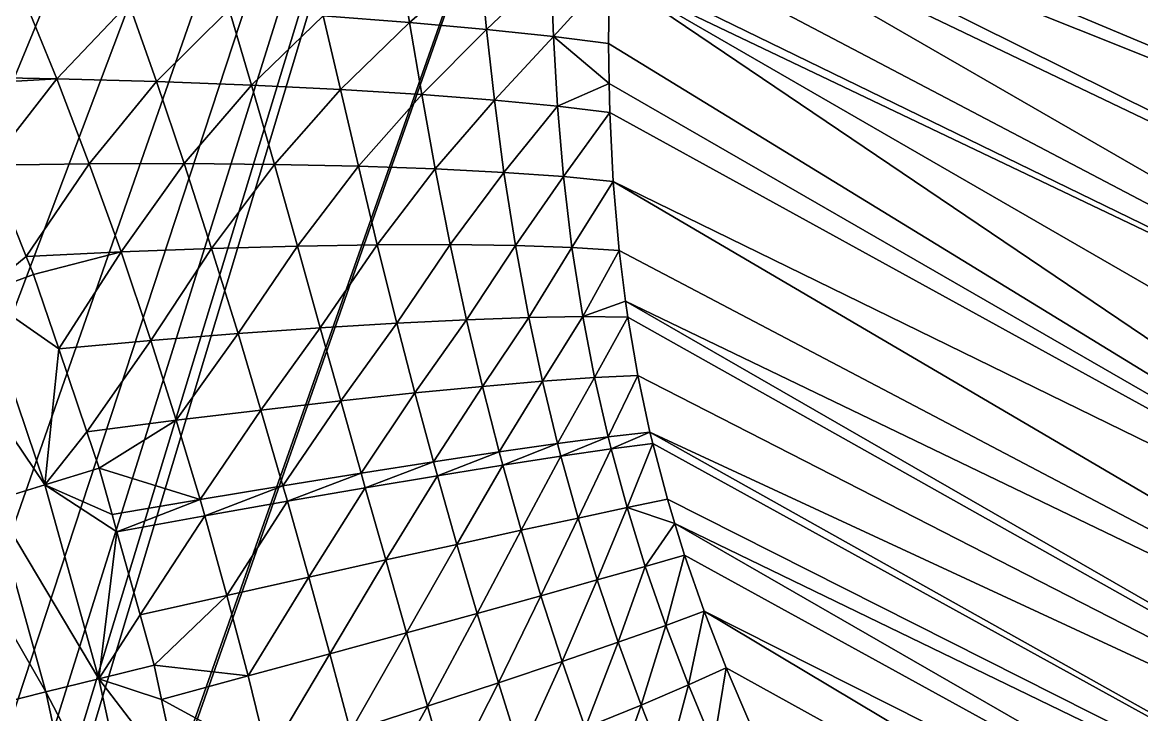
# Model space of a CAD drawing. Header units: metres. Extents: x -44.6 to 35.4, y -44.1 to 26.9.
# Drawn here: x 17.952 to 21.79, y -0.596 to 1.777 of the extents above; entities that cross this region are included whole.
import ezdxf

# ---------------------------------------------------------------- set-up
doc = ezdxf.new("R2010")
doc.units = ezdxf.units.M

msp = doc.modelspace()

# ---------------------------------------------------------------- linework, layer by layer
for points in [[(21.388479, 9.967415, 91.214554), (15.61724, -2.658281, 91.214554), (8.117238, 10.332099, 91.214554)], [(21.388479, 9.967415, 91.214554), (15.920462, -3.258929, 91.214554), (15.61724, -2.658281, 91.214554)], [(21.388479, 9.967415, 91.214554), (16.154524, -3.88975, 91.214554), (15.920462, -3.258929, 91.214554)], [(16.316486, -4.542811, 91.214554), (16.154524, -3.88975, 91.214554), (21.388479, 9.967415, 91.214554)], [(21.388479, 9.967415, 91.214554), (16.216642, -7.211195, 91.214554), (16.354073, -6.552535, 91.214554)], [(16.216642, -7.211195, 91.214554), (21.388479, 9.967415, 91.214554), (21.937033, 9.017295, 91.214554)], [(16.40431, -5.2099, 91.214554), (16.316486, -4.542811, 91.214554), (21.388479, 9.967415, 91.214554)], [(16.354073, -6.552535, 91.214554), (16.416893, -5.882628, 91.214554), (21.388479, 9.967415, 91.214554)], [(21.388479, 9.967415, 91.214554), (16.416893, -5.882628, 91.214554), (16.40431, -5.2099, 91.214554)], [(16.00633, -7.850327, 91.214554), (21.937033, 9.017295, 91.214554), (21.8943, -7.982872, 91.214554)], [(21.937033, 9.017295, 91.214554), (16.00633, -7.850327, 91.214554), (16.216642, -7.211195, 91.214554)], [(24.251017, 1.447963, 104.662056), (20.105955, 3.839775, 96.389107), (20.080162, 3.723737, 96.419907)], [(20.105955, 3.839775, 96.389107), (24.251017, 1.447963, 104.662056), (24.39006, 1.776952, 104.6875)], [(20.080162, 3.723737, 96.419907), (20.033251, 3.451479, 96.488632), (24.251017, 1.447963, 104.662056)], [(24.111971, 1.118975, 104.636604), (20.033251, 3.451479, 96.488632), (20.024349, 3.399815, 96.501671)], [(24.111971, 1.118975, 104.636604), (24.251017, 1.447963, 104.662056), (20.033251, 3.451479, 96.488632)], [(24.111971, 1.118975, 104.636604), (20.024349, 3.399815, 96.501671), (19.987253, 3.097351, 96.575165)], [(19.984291, 3.073204, 96.581032), (19.97496, 2.954006, 96.609291), (24.005814, 0.779949, 104.591812)], [(24.005814, 0.779949, 104.591812), (19.987253, 3.097351, 96.575165), (19.984291, 3.073204, 96.581032)], [(19.987253, 3.097351, 96.575165), (24.005814, 0.779949, 104.591812), (24.111971, 1.118975, 104.636604)], [(24.005814, 0.779949, 104.591812), (19.97496, 2.954006, 96.609291), (19.963736, 2.810616, 96.64328)], [(24.005814, 0.779949, 104.591812), (19.963736, 2.810616, 96.64328), (19.952425, 2.47927, 96.720566)], [(19.952425, 2.47927, 96.720566), (19.953701, 2.399741, 96.738945), (24.005814, 0.779949, 104.591812)], [(23.899654, 0.440923, 104.547028), (19.953701, 2.399741, 96.738945), (19.95484, 2.32872, 96.755363)], [(23.899654, 0.440923, 104.547028), (24.005814, 0.779949, 104.591812), (19.953701, 2.399741, 96.738945)], [(19.95484, 2.32872, 96.755363), (23.827673, 0.095974, 104.483437), (23.899654, 0.440923, 104.547028)], [(23.827673, 0.095974, 104.483437), (19.95484, 2.32872, 96.755363), (19.958063, 2.1278, 96.801796)], [(19.958063, 2.1278, 96.801796), (19.966122, 1.975118, 96.837036), (23.827673, 0.095974, 104.483437)], [(18.983982, 1.79924, 95.725708), (19.279741, 1.776204, 95.957512), (19.241268, 2.012856, 95.923164)], [(19.521912, 1.986837, 96.19574), (19.241268, 2.012856, 95.923164), (19.279741, 1.776204, 95.957512)], [(19.279741, 1.776204, 95.957512), (19.54405, 1.752532, 96.224564), (19.521912, 1.986837, 96.19574)], [(19.764601, 1.962266, 96.502716), (19.521912, 1.986837, 96.19574), (19.54405, 1.752532, 96.224564)], [(19.54405, 1.752532, 96.224564), (19.772747, 1.728599, 96.522659), (19.764601, 1.962266, 96.502716)], [(19.965189, 1.939561, 96.838844), (19.764601, 1.962266, 96.502716), (19.772747, 1.728599, 96.522659)], [(23.827673, 0.095974, 104.483437), (19.966122, 1.975118, 96.837036), (19.965189, 1.939561, 96.838844)], [(19.772747, 1.728599, 96.522659), (19.962229, 1.70478, 96.847107), (19.965189, 1.939561, 96.838844)], [(23.718754, -0.595659, 104.338242), (19.965189, 1.939561, 96.838844), (19.962229, 1.70478, 96.847107)], [(19.965189, 1.939561, 96.838844), (23.718754, -0.595659, 104.338242), (23.75569, -0.248975, 104.419853)], [(19.965189, 1.939561, 96.838844), (23.75569, -0.248975, 104.419853), (23.827673, 0.095974, 104.483437)], [(17.956606, 1.860992, 95.275208), (17.580986, 1.875952, 95.214554), (17.715252, 1.590345, 95.214554)], [(17.715252, 1.590345, 95.214554), (18.069939, 1.58352, 95.288879), (17.956606, 1.860992, 95.275208)], [(18.317163, 1.84197, 95.381851), (17.956606, 1.860992, 95.275208), (18.069939, 1.58352, 95.288879)], [(18.069939, 1.58352, 95.288879), (18.412338, 1.573641, 95.405174), (18.317163, 1.84197, 95.381851)], [(18.661428, 1.821277, 95.532814), (18.317163, 1.84197, 95.381851), (18.412338, 1.573641, 95.405174)], [(18.412338, 1.573641, 95.405174), (18.738203, 1.561195, 95.561752), (18.661428, 1.821277, 95.532814)], [(18.983982, 1.79924, 95.725708), (18.661428, 1.821277, 95.532814), (18.738203, 1.561195, 95.561752)], [(18.738203, 1.561195, 95.561752), (19.042795, 1.546363, 95.75634), (18.983982, 1.79924, 95.725708)], [(19.279741, 1.776204, 95.957512), (18.983982, 1.79924, 95.725708), (19.042795, 1.546363, 95.75634)], [(19.042795, 1.546363, 95.75634), (19.321686, 1.52936, 95.986099), (19.279741, 1.776204, 95.957512)], [(19.54405, 1.752532, 96.224564), (19.279741, 1.776204, 95.957512), (19.321686, 1.52936, 95.986099)], [(19.321686, 1.52936, 95.986099), (19.57082, 1.510434, 96.247704), (19.54405, 1.752532, 96.224564)], [(19.772747, 1.728599, 96.522659), (19.54405, 1.752532, 96.224564), (19.57082, 1.510434, 96.247704)], [(19.57082, 1.510434, 96.247704), (19.786575, 1.48986, 96.537331), (19.772747, 1.728599, 96.522659)], [(19.772747, 1.728599, 96.522659), (19.786575, 1.48986, 96.537331), (19.96431, 1.567285, 96.849243)], [(19.96431, 1.567285, 96.849243), (19.962229, 1.70478, 96.847107), (19.772747, 1.728599, 96.522659)], [(19.962229, 1.70478, 96.847107), (19.96431, 1.567285, 96.849243), (23.718754, -0.595659, 104.338242)], [(18.069939, 1.58352, 95.288879), (17.715252, 1.590345, 95.214554), (17.728046, 1.563128, 95.214554)], [(18.069939, 1.58352, 95.288879), (17.728046, 1.563128, 95.214554), (17.839521, 1.286721, 95.214554)], [(17.839521, 1.286721, 95.214554), (18.181713, 1.292005, 95.300484), (18.069939, 1.58352, 95.288879)], [(18.412338, 1.573641, 95.405174), (18.069939, 1.58352, 95.288879), (18.181713, 1.292005, 95.300484)], [(18.181713, 1.292005, 95.300484), (18.507261, 1.292332, 95.424889), (18.412338, 1.573641, 95.405174)], [(18.738203, 1.561195, 95.561752), (18.412338, 1.573641, 95.405174), (18.507261, 1.292332, 95.424889)], [(18.507261, 1.292332, 95.424889), (18.816231, 1.289495, 95.586098), (18.738203, 1.561195, 95.561752)], [(19.042795, 1.546363, 95.75634), (18.738203, 1.561195, 95.561752), (18.816231, 1.289495, 95.586098)], [(18.816231, 1.289495, 95.586098), (19.104454, 1.283531, 95.781929), (19.042795, 1.546363, 95.75634)], [(19.321686, 1.52936, 95.986099), (19.042795, 1.546363, 95.75634), (19.104454, 1.283531, 95.781929)], [(19.786575, 1.48986, 96.537331), (19.965815, 1.467938, 96.850784), (19.96431, 1.567285, 96.849243)], [(23.718754, -0.595659, 104.338242), (19.96431, 1.567285, 96.849243), (19.965815, 1.467938, 96.850784)], [(19.104454, 1.283531, 95.781929), (19.36804, 1.274521, 96.00975), (19.321686, 1.52936, 95.986099)], [(19.57082, 1.510434, 96.247704), (19.321686, 1.52936, 95.986099), (19.36804, 1.274521, 96.00975)], [(19.36804, 1.274521, 96.00975), (19.603432, 1.262587, 96.266472), (19.57082, 1.510434, 96.247704)], [(19.786575, 1.48986, 96.537331), (19.57082, 1.510434, 96.247704), (19.603432, 1.262587, 96.266472)], [(19.603432, 1.262587, 96.266472), (19.807453, 1.24789, 96.548637), (19.786575, 1.48986, 96.537331)], [(19.965815, 1.467938, 96.850784), (19.786575, 1.48986, 96.537331), (19.807453, 1.24789, 96.548637)], [(19.807453, 1.24789, 96.548637), (19.977348, 1.230628, 96.85244), (19.965815, 1.467938, 96.850784)], [(23.718754, -0.595659, 104.338242), (19.965815, 1.467938, 96.850784), (19.977348, 1.230628, 96.85244)], [(17.807394, 0.844997, 95.233772), (17.965439, 0.974506, 95.214554), (17.839521, 1.286721, 95.214554)], [(18.181713, 1.292005, 95.300484), (17.839521, 1.286721, 95.214554), (17.965439, 0.974506, 95.214554)], [(17.965439, 0.974506, 95.214554), (18.290312, 0.990154, 95.309998), (18.181713, 1.292005, 95.300484)], [(18.507261, 1.292332, 95.424889), (18.181713, 1.292005, 95.300484), (18.290312, 0.990154, 95.309998)], [(18.290312, 0.990154, 95.309998), (18.601025, 1.001773, 95.441086), (18.507261, 1.292332, 95.424889)], [(18.816231, 1.289495, 95.586098), (18.507261, 1.292332, 95.424889), (18.601025, 1.001773, 95.441086)], [(18.601025, 1.001773, 95.441086), (18.895216, 1.00985, 95.606163), (18.816231, 1.289495, 95.586098)], [(19.104454, 1.283531, 95.781929), (18.816231, 1.289495, 95.586098), (18.895216, 1.00985, 95.606163)], [(18.895216, 1.00985, 95.606163), (19.169163, 1.014281, 95.803131), (19.104454, 1.283531, 95.781929)], [(19.36804, 1.274521, 96.00975), (19.104454, 1.283531, 95.781929), (19.169163, 1.014281, 95.803131)], [(19.169163, 1.014281, 95.803131), (19.419397, 1.01501, 96.029503), (19.36804, 1.274521, 96.00975)], [(19.603432, 1.262587, 96.266472), (19.36804, 1.274521, 96.00975), (19.419397, 1.01501, 96.029503)], [(19.419397, 1.01501, 96.029503), (19.642756, 1.012029, 96.282417), (19.603432, 1.262587, 96.266472)], [(19.807453, 1.24789, 96.548637), (19.603432, 1.262587, 96.266472), (19.642756, 1.012029, 96.282417)], [(19.642756, 1.012029, 96.282417), (19.836411, 1.005375, 96.55867), (19.807453, 1.24789, 96.548637)], [(19.977348, 1.230628, 96.85244), (19.807453, 1.24789, 96.548637), (19.836411, 1.005375, 96.55867)], [(19.836411, 1.005375, 96.55867), (19.997911, 0.995132, 96.854774), (19.977348, 1.230628, 96.85244)], [(23.68182, -0.942343, 104.25663), (19.977348, 1.230628, 96.85244), (19.997911, 0.995132, 96.854774)], [(19.977348, 1.230628, 96.85244), (23.68182, -0.942343, 104.25663), (23.718754, -0.595659, 104.338242)], [(18.601025, 1.001773, 95.441086), (18.290312, 0.990154, 95.309998), (18.392971, 0.686023, 95.317451)], [(18.392971, 0.686023, 95.317451), (18.691591, 0.709792, 95.453911), (18.601025, 1.001773, 95.441086)], [(18.895216, 1.00985, 95.606163), (18.601025, 1.001773, 95.441086), (18.691591, 0.709792, 95.453911)], [(18.691591, 0.709792, 95.453911), (18.97374, 0.729783, 95.622299), (18.895216, 1.00985, 95.606163)], [(19.169163, 1.014281, 95.803131), (18.895216, 1.00985, 95.606163), (18.97374, 0.729783, 95.622299)], [(18.97374, 0.729783, 95.622299), (19.236019, 0.745755, 95.82058), (19.169163, 1.014281, 95.803131)], [(19.419397, 1.01501, 96.029503), (19.169163, 1.014281, 95.803131), (19.236019, 0.745755, 95.82058)], [(19.236019, 0.745755, 95.82058), (19.475273, 0.757517, 96.046371), (19.419397, 1.01501, 96.029503)], [(19.642756, 1.012029, 96.282417), (19.419397, 1.01501, 96.029503), (19.475273, 0.757517, 96.046371)], [(19.475273, 0.757517, 96.046371), (19.688618, 0.764925, 96.296951), (19.642756, 1.012029, 96.282417)], [(19.836411, 1.005375, 96.55867), (19.642756, 1.012029, 96.282417), (19.688618, 0.764925, 96.296951)], [(19.688618, 0.764925, 96.296951), (19.873487, 0.767891, 96.569305), (19.836411, 1.005375, 96.55867)], [(19.997911, 0.995132, 96.854774), (19.836411, 1.005375, 96.55867), (19.873487, 0.767891, 96.569305)], [(17.807394, 0.844997, 95.233772), (17.990299, 0.912864, 95.214554), (17.965439, 0.974506, 95.214554)], [(18.290312, 0.990154, 95.309998), (17.965439, 0.974506, 95.214554), (17.990299, 0.912864, 95.214554)], [(18.290312, 0.990154, 95.309998), (17.990299, 0.912864, 95.214554), (18.077063, 0.657265, 95.214554)], [(18.077063, 0.657265, 95.214554), (18.392971, 0.686023, 95.317451), (18.290312, 0.990154, 95.309998)], [(19.873487, 0.767891, 96.569305), (20.020611, 0.820553, 96.858879), (19.997911, 0.995132, 96.854774)], [(23.68182, -0.942343, 104.25663), (19.997911, 0.995132, 96.854774), (20.020611, 0.820553, 96.858879)], [(18.077063, 0.657265, 95.214554), (17.990299, 0.912864, 95.214554), (17.807394, 0.844997, 95.233772)], [(18.029255, 0.191414, 95.233772), (17.807394, 0.844997, 95.233772), (17.631517, 0.779739, 95.290672)], [(18.077063, 0.657265, 95.214554), (17.807394, 0.844997, 95.233772), (18.029255, 0.191414, 95.233772)], [(19.873487, 0.767891, 96.569305), (20.027655, 0.76638, 96.860153), (20.020611, 0.820553, 96.858879)], [(20.020611, 0.820553, 96.858879), (23.680384, -1.286554, 104.157982), (23.68182, -0.942343, 104.25663)], [(23.680384, -1.286554, 104.157982), (20.020611, 0.820553, 96.858879), (20.027655, 0.76638, 96.860153)], [(17.631517, 0.779739, 95.290672), (17.849997, 0.13612, 95.290672), (18.029255, 0.191414, 95.233772)], [(19.873487, 0.767891, 96.569305), (19.688618, 0.764925, 96.296951), (19.735512, 0.546581, 96.31002)], [(19.735512, 0.546581, 96.31002), (19.913792, 0.559154, 96.580727), (19.873487, 0.767891, 96.569305)], [(20.027655, 0.76638, 96.860153), (19.873487, 0.767891, 96.569305), (19.913792, 0.559154, 96.580727)], [(18.97374, 0.729783, 95.622299), (18.691591, 0.709792, 95.453911), (18.770145, 0.447856, 95.463013)], [(18.770145, 0.447856, 95.463013), (19.043932, 0.479278, 95.634117), (18.97374, 0.729783, 95.622299)], [(19.236019, 0.745755, 95.82058), (18.97374, 0.729783, 95.622299), (19.043932, 0.479278, 95.634117)], [(19.043932, 0.479278, 95.634117), (19.298025, 0.506408, 95.833931), (19.236019, 0.745755, 95.82058)], [(19.475273, 0.757517, 96.046371), (19.236019, 0.745755, 95.82058), (19.298025, 0.506408, 95.833931)], [(19.298025, 0.506408, 95.833931), (19.529455, 0.52893, 96.060112), (19.475273, 0.757517, 96.046371)], [(19.688618, 0.764925, 96.296951), (19.475273, 0.757517, 96.046371), (19.529455, 0.52893, 96.060112)], [(19.529455, 0.52893, 96.060112), (19.735512, 0.546581, 96.31002), (19.688618, 0.764925, 96.296951)], [(19.913792, 0.559154, 96.580727), (20.062206, 0.566501, 96.869072), (20.027655, 0.76638, 96.860153)], [(23.680384, -1.286554, 104.157982), (20.027655, 0.76638, 96.860153), (20.062206, 0.566501, 96.869072)], [(18.691591, 0.709792, 95.453911), (18.392971, 0.686023, 95.317451), (18.479866, 0.412511, 95.322609)], [(18.479866, 0.412511, 95.322609), (18.770145, 0.447856, 95.463013), (18.691591, 0.709792, 95.453911)], [(18.029255, 0.191414, 95.233772), (18.173662, 0.372696, 95.214554), (18.077063, 0.657265, 95.214554)], [(18.392971, 0.686023, 95.317451), (18.077063, 0.657265, 95.214554), (18.173662, 0.372696, 95.214554)], [(18.173662, 0.372696, 95.214554), (18.479866, 0.412511, 95.322609), (18.392971, 0.686023, 95.317451)], [(19.735512, 0.546581, 96.31002), (19.529455, 0.52893, 96.060112), (19.58713, 0.304513, 96.073174)], [(19.58713, 0.304513, 96.073174), (19.7875, 0.332958, 96.323822), (19.735512, 0.546581, 96.31002)], [(19.913792, 0.559154, 96.580727), (19.735512, 0.546581, 96.31002), (19.7875, 0.332958, 96.323822)], [(19.7875, 0.332958, 96.323822), (19.960394, 0.355692, 96.594696), (19.913792, 0.559154, 96.580727)], [(20.062206, 0.566501, 96.869072), (19.913792, 0.559154, 96.580727), (19.960394, 0.355692, 96.594696)], [(19.960394, 0.355692, 96.594696), (20.103815, 0.372452, 96.882675), (20.062206, 0.566501, 96.869072)], [(23.680384, -1.286554, 104.157982), (20.062206, 0.566501, 96.869072), (20.103815, 0.372452, 96.882675)], [(19.298025, 0.506408, 95.833931), (19.043932, 0.479278, 95.634117), (19.113489, 0.231863, 95.643852)], [(19.113489, 0.231863, 95.643852), (19.361593, 0.270685, 95.845642), (19.298025, 0.506408, 95.833931)], [(19.529455, 0.52893, 96.060112), (19.298025, 0.506408, 95.833931), (19.361593, 0.270685, 95.845642)], [(19.361593, 0.270685, 95.845642), (19.58713, 0.304513, 96.073174), (19.529455, 0.52893, 96.060112)], [(19.043932, 0.479278, 95.634117), (18.770145, 0.447856, 95.463013), (18.845682, 0.188496, 95.470131)], [(18.845682, 0.188496, 95.470131), (19.113489, 0.231863, 95.643852), (19.043932, 0.479278, 95.634117)], [(18.770145, 0.447856, 95.463013), (18.479866, 0.412511, 95.322609), (18.561256, 0.141084, 95.326477)], [(18.561256, 0.141084, 95.326477), (18.845682, 0.188496, 95.470131), (18.770145, 0.447856, 95.463013)], [(18.479866, 0.412511, 95.322609), (18.173662, 0.372696, 95.214554), (18.215679, 0.248918, 95.214554)], [(18.561256, 0.141084, 95.326477), (18.479866, 0.412511, 95.322609), (18.215679, 0.248918, 95.214554)], [(18.029255, 0.191414, 95.233772), (18.215679, 0.248918, 95.214554), (18.173662, 0.372696, 95.214554)], [(19.960394, 0.355692, 96.594696), (19.7875, 0.332958, 96.323822), (19.798864, 0.289388, 96.326813)], [(19.798864, 0.289388, 96.326813), (19.970787, 0.314268, 96.597946), (19.960394, 0.355692, 96.594696)], [(20.103815, 0.372452, 96.882675), (19.960394, 0.355692, 96.594696), (19.970787, 0.314268, 96.597946)], [(19.970787, 0.314268, 96.597946), (20.113268, 0.333014, 96.886108), (20.103815, 0.372452, 96.882675)], [(23.678946, -1.630765, 104.059334), (20.103815, 0.372452, 96.882675), (20.113268, 0.333014, 96.886108)], [(20.103815, 0.372452, 96.882675), (23.678946, -1.630765, 104.059334), (23.680384, -1.286554, 104.157982)], [(19.7875, 0.332958, 96.323822), (19.58713, 0.304513, 96.073174), (19.599476, 0.258664, 96.075836)], [(19.599476, 0.258664, 96.075836), (19.798864, 0.289388, 96.326813), (19.7875, 0.332958, 96.323822)], [(19.970787, 0.314268, 96.597946), (19.798864, 0.289388, 96.326813), (19.857811, 0.077668, 96.342369)], [(19.857811, 0.077668, 96.342369), (20.025652, 0.113228, 96.615875), (19.970787, 0.314268, 96.597946)], [(20.113268, 0.333014, 96.886108), (19.970787, 0.314268, 96.597946), (20.025652, 0.113228, 96.615875)], [(20.025652, 0.113228, 96.615875), (20.163912, 0.141832, 96.906227), (20.113268, 0.333014, 96.886108)], [(23.678946, -1.630765, 104.059334), (20.113268, 0.333014, 96.886108), (20.163912, 0.141832, 96.906227)], [(19.361593, 0.270685, 95.845642), (19.113489, 0.231863, 95.643852), (19.127789, 0.181156, 95.645645)], [(19.127789, 0.181156, 95.645645), (19.374922, 0.222447, 95.8479), (19.361593, 0.270685, 95.845642)], [(19.58713, 0.304513, 96.073174), (19.361593, 0.270685, 95.845642), (19.374922, 0.222447, 95.8479)], [(19.374922, 0.222447, 95.8479), (19.599476, 0.258664, 96.075836), (19.58713, 0.304513, 96.073174)], [(19.798864, 0.289388, 96.326813), (19.599476, 0.258664, 96.075836), (19.662334, 0.035563, 96.08889)], [(19.662334, 0.035563, 96.08889), (19.857811, 0.077668, 96.342369), (19.798864, 0.289388, 96.326813)], [(18.260073, 0.089222, 95.214554), (18.215679, 0.248918, 95.214554), (18.029255, 0.191414, 95.233772)], [(18.215679, 0.248918, 95.214554), (18.260073, 0.089222, 95.214554), (18.561256, 0.141084, 95.326477)], [(19.113489, 0.231863, 95.643852), (18.845682, 0.188496, 95.470131), (18.860924, 0.135266, 95.471382)], [(18.860924, 0.135266, 95.471382), (19.127789, 0.181156, 95.645645), (19.113489, 0.231863, 95.643852)], [(19.599476, 0.258664, 96.075836), (19.374922, 0.222447, 95.8479), (19.441484, -0.012599, 95.858353)], [(19.441484, -0.012599, 95.858353), (19.662334, 0.035563, 96.08889), (19.599476, 0.258664, 96.075836)], [(19.374922, 0.222447, 95.8479), (19.127789, 0.181156, 95.645645), (19.197821, -0.066259, 95.65345)], [(19.197821, -0.066259, 95.65345), (19.441484, -0.012599, 95.858353), (19.374922, 0.222447, 95.8479)], [(18.214121, -0.473582, 95.233772), (18.029255, 0.191414, 95.233772), (17.849997, 0.13612, 95.290672)], [(18.276342, 0.0307, 95.214554), (18.029255, 0.191414, 95.233772), (18.214121, -0.473582, 95.233772)], [(18.276342, 0.0307, 95.214554), (18.260073, 0.089222, 95.214554), (18.029255, 0.191414, 95.233772)], [(18.845682, 0.188496, 95.470131), (18.561256, 0.141084, 95.326477), (18.5774, 0.085306, 95.327133)], [(18.5774, 0.085306, 95.327133), (18.860924, 0.135266, 95.471382), (18.845682, 0.188496, 95.470131)], [(19.127789, 0.181156, 95.645645), (18.860924, 0.135266, 95.471382), (18.934166, -0.124797, 95.47654)], [(18.934166, -0.124797, 95.47654), (19.197821, -0.066259, 95.65345), (19.127789, 0.181156, 95.645645)], [(18.032043, -0.518738, 95.290672), (17.849997, 0.13612, 95.290672), (17.684792, 0.08516, 95.383087)], [(17.849997, 0.13612, 95.290672), (18.032043, -0.518738, 95.290672), (18.214121, -0.473582, 95.233772)], [(18.561256, 0.141084, 95.326477), (18.260073, 0.089222, 95.214554), (18.276342, 0.0307, 95.214554)], [(18.276342, 0.0307, 95.214554), (18.5774, 0.085306, 95.327133), (18.561256, 0.141084, 95.326477)], [(18.860924, 0.135266, 95.471382), (18.5774, 0.085306, 95.327133), (18.653572, -0.187534, 95.329674)], [(18.653572, -0.187534, 95.329674), (18.934166, -0.124797, 95.47654), (18.860924, 0.135266, 95.471382)], [(20.189236, 0.059287, 96.917473), (20.163912, 0.141832, 96.906227), (20.025652, 0.113228, 96.615875)], [(23.678946, -1.630765, 104.059334), (20.163912, 0.141832, 96.906227), (20.189236, 0.059287, 96.917473)], [(17.684792, 0.08516, 95.383087), (17.864241, -0.560354, 95.383087), (18.032043, -0.518738, 95.290672)], [(18.5774, 0.085306, 95.327133), (18.276342, 0.0307, 95.214554), (18.355694, -0.254743, 95.214554)], [(18.355694, -0.254743, 95.214554), (18.653572, -0.187534, 95.329674), (18.5774, 0.085306, 95.327133)], [(19.857811, 0.077668, 96.342369), (19.662334, 0.035563, 96.08889), (19.730145, -0.188536, 96.102264)], [(19.730145, -0.188536, 96.102264), (19.923159, -0.134637, 96.359795), (19.857811, 0.077668, 96.342369)], [(20.025652, 0.113228, 96.615875), (19.857811, 0.077668, 96.342369), (19.923159, -0.134637, 96.359795)], [(19.923159, -0.134637, 96.359795), (20.087957, -0.088088, 96.637566), (20.025652, 0.113228, 96.615875)], [(20.025652, 0.113228, 96.615875), (20.087957, -0.088088, 96.637566), (20.189236, 0.059287, 96.917473)], [(20.087957, -0.088088, 96.637566), (20.222591, -0.04944, 96.932289), (20.189236, 0.059287, 96.917473)], [(20.189236, 0.059287, 96.917473), (23.713024, -1.968325, 103.944855), (23.678946, -1.630765, 104.059334)], [(23.713024, -1.968325, 103.944855), (20.189236, 0.059287, 96.917473), (20.222591, -0.04944, 96.932289)], [(18.214121, -0.473582, 95.233772), (18.355694, -0.254743, 95.214554), (18.276342, 0.0307, 95.214554)], [(19.662334, 0.035563, 96.08889), (19.441484, -0.012599, 95.858353), (19.511198, -0.249147, 95.868027)], [(19.511198, -0.249147, 95.868027), (19.730145, -0.188536, 96.102264), (19.662334, 0.035563, 96.08889)], [(19.441484, -0.012599, 95.858353), (19.197821, -0.066259, 95.65345), (19.268909, -0.315753, 95.659843)], [(19.268909, -0.315753, 95.659843), (19.511198, -0.249147, 95.868027), (19.441484, -0.012599, 95.858353)], [(19.197821, -0.066259, 95.65345), (18.934166, -0.124797, 95.47654), (19.006145, -0.387566, 95.480179)], [(19.006145, -0.387566, 95.480179), (19.268909, -0.315753, 95.659843), (19.197821, -0.066259, 95.65345)], [(20.222591, -0.04944, 96.932289), (20.087957, -0.088088, 96.637566), (20.157951, -0.290418, 96.663132)], [(20.157951, -0.290418, 96.663132), (20.289555, -0.241763, 96.964462), (20.222591, -0.04944, 96.932289)], [(23.713024, -1.968325, 103.944855), (20.222591, -0.04944, 96.932289), (20.289555, -0.241763, 96.964462)], [(20.087957, -0.088088, 96.637566), (19.923159, -0.134637, 96.359795), (19.995132, -0.348089, 96.379143)], [(19.995132, -0.348089, 96.379143), (20.157951, -0.290418, 96.663132), (20.087957, -0.088088, 96.637566)], [(18.934166, -0.124797, 95.47654), (18.653572, -0.187534, 95.329674), (18.726015, -0.463737, 95.331161)], [(18.726015, -0.463737, 95.331161), (19.006145, -0.387566, 95.480179), (18.934166, -0.124797, 95.47654)], [(19.923159, -0.134637, 96.359795), (19.730145, -0.188536, 96.102264), (19.803095, -0.414068, 96.115974)], [(19.803095, -0.414068, 96.115974), (19.995132, -0.348089, 96.379143), (19.923159, -0.134637, 96.359795)], [(18.653572, -0.187534, 95.329674), (18.355694, -0.254743, 95.214554), (18.403475, -0.426621, 95.214554)], [(18.403475, -0.426621, 95.214554), (18.726015, -0.463737, 95.331161), (18.653572, -0.187534, 95.329674)], [(19.730145, -0.188536, 96.102264), (19.511198, -0.249147, 95.868027), (19.5842, -0.487545, 95.876869)], [(19.5842, -0.487545, 95.876869), (19.803095, -0.414068, 96.115974), (19.730145, -0.188536, 96.102264)], [(18.214121, -0.473582, 95.233772), (18.403475, -0.426621, 95.214554), (18.355694, -0.254743, 95.214554)], [(19.511198, -0.249147, 95.868027), (19.268909, -0.315753, 95.659843), (19.341131, -0.567618, 95.664757)], [(19.341131, -0.567618, 95.664757), (19.5842, -0.487545, 95.876869), (19.511198, -0.249147, 95.868027)], [(20.289555, -0.241763, 96.964462), (20.157951, -0.290418, 96.663132), (20.235914, -0.494563, 96.692451)], [(20.235914, -0.494563, 96.692451), (20.365112, -0.436169, 97.002686), (20.289555, -0.241763, 96.964462)], [(23.747101, -2.305884, 103.830368), (20.289555, -0.241763, 96.964462), (20.365112, -0.436169, 97.002686)], [(20.289555, -0.241763, 96.964462), (23.747101, -2.305884, 103.830368), (23.713024, -1.968325, 103.944855)], [(20.157951, -0.290418, 96.663132), (19.995132, -0.348089, 96.379143), (20.073967, -0.563314, 96.40023)], [(20.073967, -0.563314, 96.40023), (20.235914, -0.494563, 96.692451), (20.157951, -0.290418, 96.663132)], [(19.268909, -0.315753, 95.659843), (19.006145, -0.387566, 95.480179), (19.076876, -0.653304, 95.482231)], [(19.076876, -0.653304, 95.482231), (19.341131, -0.567618, 95.664757), (19.268909, -0.315753, 95.659843)], [(19.995132, -0.348089, 96.379143), (19.803095, -0.414068, 96.115974), (19.881369, -0.641535, 96.129791)], [(19.881369, -0.641535, 96.129791), (20.073967, -0.563314, 96.40023), (19.995132, -0.348089, 96.379143)], [(19.006145, -0.387566, 95.480179), (18.726015, -0.463737, 95.331161), (18.794676, -0.743552, 95.331551)], [(18.794676, -0.743552, 95.331551), (19.076876, -0.653304, 95.482231), (19.006145, -0.387566, 95.480179)], [(19.803095, -0.414068, 96.115974), (19.5842, -0.487545, 95.876869), (19.660604, -0.728213, 95.884644)], [(19.660604, -0.728213, 95.884644), (19.881369, -0.641535, 96.129791), (19.803095, -0.414068, 96.115974)], [(18.429106, -0.54396, 95.214554), (18.403475, -0.426621, 95.214554), (18.214121, -0.473582, 95.233772)], [(18.403475, -0.426621, 95.214554), (18.429106, -0.54396, 95.214554), (18.726015, -0.463737, 95.331161)], [(20.365112, -0.436169, 97.002686), (20.235914, -0.494563, 96.692451), (20.322002, -0.700968, 96.725121)], [(20.322002, -0.700968, 96.725121), (20.449472, -0.633371, 97.0466), (20.365112, -0.436169, 97.002686)], [(20.365112, -0.436169, 97.002686), (20.449472, -0.633371, 97.0466), (23.747101, -2.305884, 103.830368)], [(18.36141, -1.147897, 95.233772), (18.214121, -0.473582, 95.233772), (18.032043, -0.518738, 95.290672)], [(18.214121, -0.473582, 95.233772), (18.36141, -1.147897, 95.233772), (18.493389, -0.838259, 95.214554)], [(18.493389, -0.838259, 95.214554), (18.429106, -0.54396, 95.214554), (18.214121, -0.473582, 95.233772)], [(18.794676, -0.743552, 95.331551), (18.726015, -0.463737, 95.331161), (18.429106, -0.54396, 95.214554)], [(19.5842, -0.487545, 95.876869), (19.341131, -0.567618, 95.664757), (19.41453, -0.822228, 95.667953)], [(19.41453, -0.822228, 95.667953), (19.660604, -0.728213, 95.884644), (19.5842, -0.487545, 95.876869)], [(20.235914, -0.494563, 96.692451), (20.073967, -0.563314, 96.40023), (20.159756, -0.780552, 96.422615)], [(20.159756, -0.780552, 96.422615), (20.322002, -0.700968, 96.725121), (20.235914, -0.494563, 96.692451)], [(18.177088, -1.182772, 95.290672), (18.032043, -0.518738, 95.290672), (17.864241, -0.560354, 95.383087)], [(18.032043, -0.518738, 95.290672), (18.177088, -1.182772, 95.290672), (18.36141, -1.147897, 95.233772)], [(18.007215, -1.214914, 95.383087), (17.864241, -0.560354, 95.383087), (17.717159, -0.59683, 95.507446)], [(17.864241, -0.560354, 95.383087), (18.007215, -1.214914, 95.383087), (18.177088, -1.182772, 95.290672)], [(18.429106, -0.54396, 95.214554), (18.493389, -0.838259, 95.214554), (18.794676, -0.743552, 95.331551)], [(19.341131, -0.567618, 95.664757), (19.076876, -0.653304, 95.482231), (19.146326, -0.922365, 95.482513)], [(19.146326, -0.922365, 95.482513), (19.41453, -0.822228, 95.667953), (19.341131, -0.567618, 95.664757)], [(20.073967, -0.563314, 96.40023), (19.881369, -0.641535, 96.129791), (19.96497, -0.871023, 96.14325)], [(19.96497, -0.871023, 96.14325), (20.159756, -0.780552, 96.422615), (20.073967, -0.563314, 96.40023)]]:
    msp.add_3dface(points)

doc.saveas('drawing.dxf')
